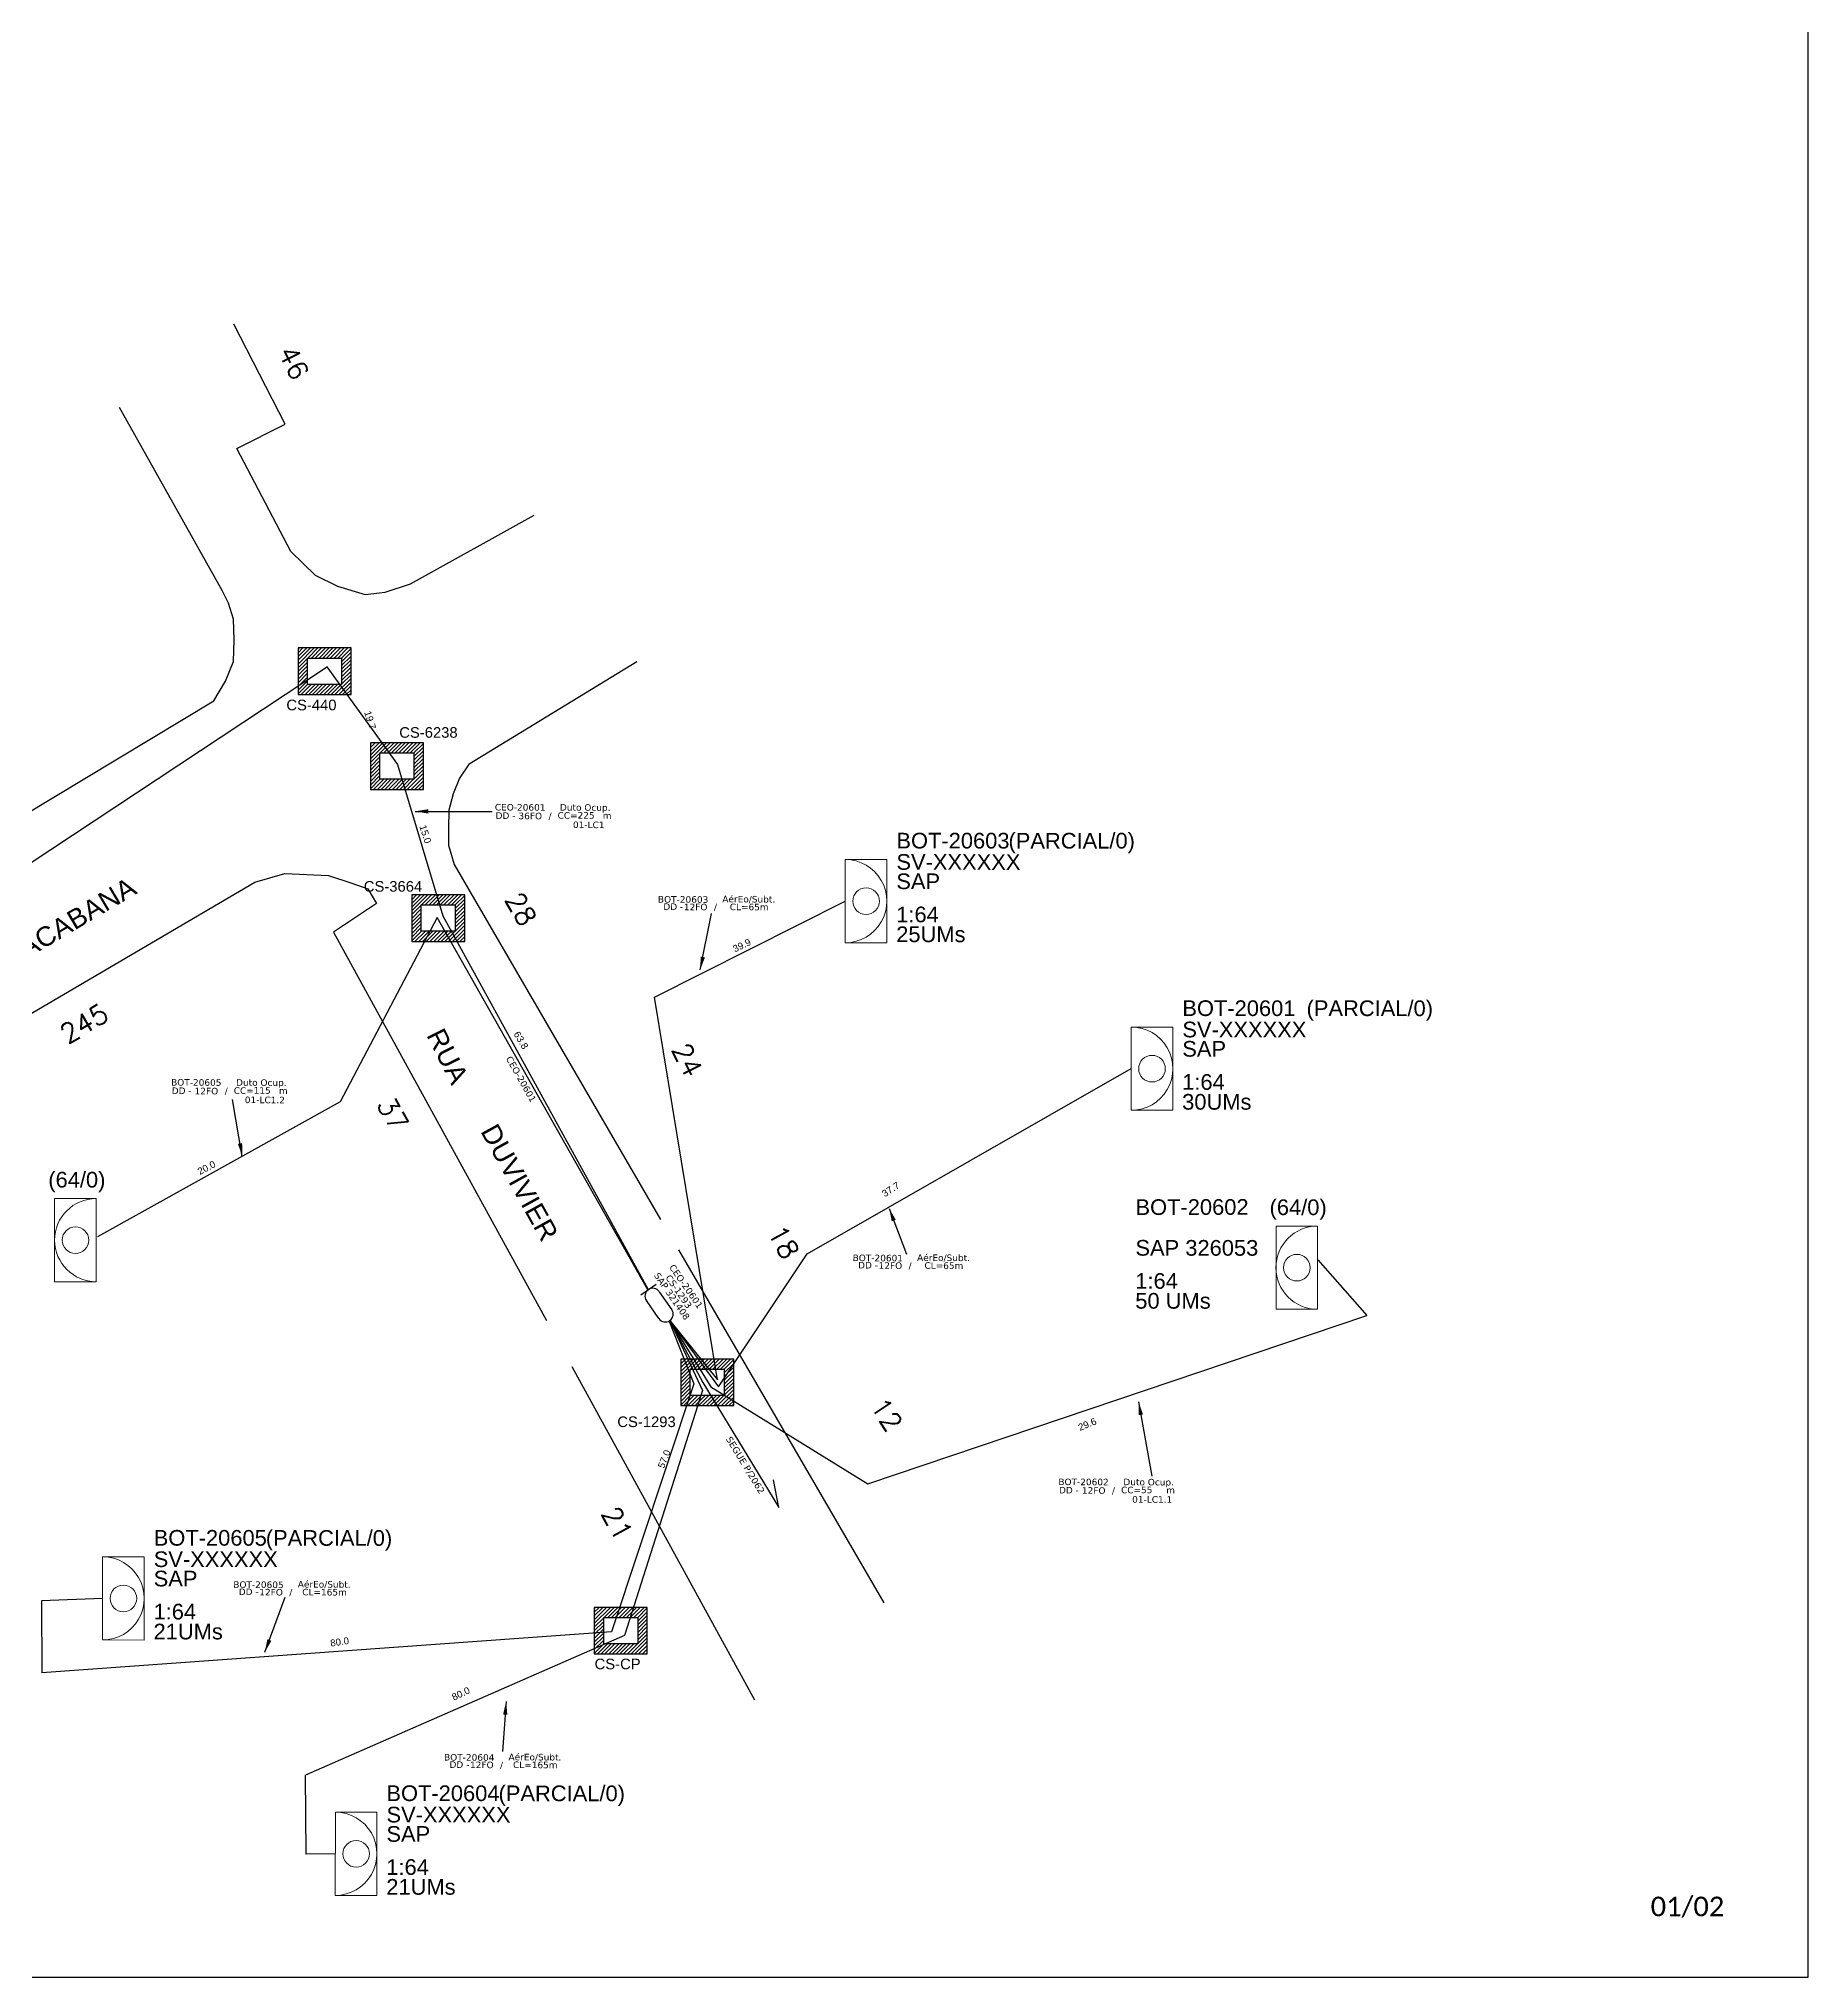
# Model space of a CAD drawing. Header units: metres. Extents: x -1286 to 468, y -500 to 94.
# Drawn here: x -716.2 to -445.1, y -499.8 to -202.8 of the extents above; entities that cross this region are included whole.
import ezdxf
from ezdxf.enums import TextEntityAlignment as Align

# ---------------------------------------------------------------- set-up
doc = ezdxf.new("R2010")
doc.units = ezdxf.units.M
for name, color, linetype in [('10.1-Caixas Subterrâneas', 5, 'Continuous'), ('20.4-CEOS', 1, 'Continuous'), ('20.5-CEO', 1, 'Continuous'), ('CAP a instalar', 1, 'Continuous'), ('FOLHAS', 7, 'Continuous'), ('label_cabos', 7, 'Continuous'), ('Legenda', 1, 'Continuous'), ('MUB', 252, 'Continuous')]:
    doc.layers.add(name, color=color, linetype=linetype)
doc.layers.add("20.0-LEGENDA DOS CDO'S", color=1, linetype='Continuous', lineweight=0)
doc.layers.add('20.1-CDO_INTERIOR', color=1, linetype='Continuous', lineweight=0)
doc.layers.add('EXTRA', color=50, linetype='Continuous', plot=False)
doc.styles.add('ARIAL', font='arial.ttf')
doc.styles.add('ROMANS', font='romans.shx')
doc.styles.add('siredit', font='verdana.ttf')
doc.styles.add('TELEMAR-RJ', font='arial.ttf')
doc.styles.add('WMF-Calibri0', font='calibri.ttf')
doc.linetypes.add('FENCELINE1', pattern='A,0.25,-0.1,[133,ltypeshp.shx,S=0.1,R=0,X=-0.1,Y=0],-0.1,1', length=1.45)
doc.dimstyles.new('CC', dxfattribs={"dimtxt": 0.8, "dimasz": 2, "dimexe": 0.18, "dimexo": 0.0625, "dimgap": 0.09, "dimtad": 0, "dimdec": 0, "dimrnd": 1, "dimzin": 0, "dimdsep": 46, "dimtxsty": 'siredit', "dimblk": 'NONE', "dimcen": 0, "dimse1": 1, "dimse2": 1, "dimsd1": 1, "dimsd2": 1, "dimclrt": 7, "dimadec": 0, "dimazin": 0, "dimtfac": 1, "dimtdec": 0, "dimtofl": 0, "dimtmove": 0, "dimatfit": 3, "dimfxl": 0, "dimtolj": 1, "dimtzin": 0, "dimarcsym": 0})

# ---------------------------------------------------------------- blocks, each defined once
blk = doc.blocks.new('*X71')
at = {"color": 0, "linetype": 'Continuous'}
for p, q in [((-1.25, 0.34099), (-0.49099, 1.1)), ((-1.25, 0.517767), (-0.667767, 1.1)), ((-1.25, 0.694544), (-0.844544, 1.1)), ((-1.25, 0.87132), (-1.02132, 1.1)), ((-1.25, 1.048097), (-1.198097, 1.1)), ((-0.789214, 0.625), (-0.314214, 1.1)), ((-0.612437, 0.625), (-0.137437, 1.1)), ((-0.43566, 0.625), (0.03934, 1.1)), ((-0.258883, 0.625), (0.216117, 1.1)), ((-0.082107, 0.625), (0.392893, 1.1)), ((0.09467, 0.625), (0.56967, 1.1)), ((0.271447, 0.625), (0.746447, 1.1)), ((0.448223, 0.625), (0.923223, 1.1)), ((0.625, 0.625), (1.1, 1.1)), ((0.801777, 0.625), (1.25, 1.073223)), ((-1.25, 0.164214), (-0.8035, 0.610714)), ((-1.25, -0.012563), (-0.8035, 0.433937)), ((-1.25, -0.18934), (-0.8035, 0.25716)), ((-1.25, -0.366117), (-0.8035, 0.080383)), ((0.8035, 0.449947), (1.25, 0.896447)), ((0.8035, 0.27317), (1.25, 0.71967)), ((0.8035, 0.096393), (1.25, 0.542893)), ((0.8035, -0.080383), (1.25, 0.366117)), ((0.8035, -0.25716), (1.25, 0.18934)), ((0.8035, -0.433937), (1.25, 0.012563)), ((-1.25, -0.542893), (-0.8035, -0.096393)), ((-1.25, -0.71967), (-0.8035, -0.27317)), ((-1.25, -0.896447), (-0.8035, -0.449947)), ((-1.25, -1.073223), (-0.801777, -0.625)), ((-1.1, -1.1), (-0.625, -0.625)), ((-0.923223, -1.1), (-0.448223, -0.625)), ((-0.746447, -1.1), (-0.271447, -0.625)), ((-0.56967, -1.1), (-0.09467, -0.625)), ((-0.392893, -1.1), (0.082107, -0.625)), ((-0.216117, -1.1), (0.258883, -0.625)), ((-0.03934, -1.1), (0.43566, -0.625)), ((0.137437, -1.1), (0.612437, -0.625)), ((0.314214, -1.1), (0.789214, -0.625)), ((0.49099, -1.1), (1.25, -0.34099)), ((0.667767, -1.1), (1.25, -0.517767)), ((0.8035, -0.610714), (1.25, -0.164214)), ((0.844544, -1.1), (1.25, -0.694544)), ((1.02132, -1.1), (1.25, -0.87132)), ((1.198097, -1.1), (1.25, -1.048097))]:
    blk.add_line(p, q, dxfattribs=at)
blk = doc.blocks.new('MANHOLE_MQ')
at = {"color": 0, "linetype": 'Continuous'}
for p, q in [((0.00000623, 0.00000569), (-0.00000627, 0.00000569)), ((-0.00000627, 0.00000569), (-0.00000627, -0.00000531)), ((0.00000623, -0.00000531), (0.00000623, 0.00000569)), ((-0.00000404, 0.00000331), (0.00000399, 0.00000331)), ((-0.00000404, -0.00000294), (-0.00000404, 0.00000331)), ((0.00000399, 0.00000331), (0.00000399, -0.00000294)), ((0.00000399, -0.00000294), (-0.00000404, -0.00000294)), ((0.00000399, -0.00000294), (0.00000399, -0.00000294)), ((-0.00000627, -0.00000531), (0.00000623, -0.00000531))]:
    blk.add_line(p, q, dxfattribs=at)
at = {"color": 0, "linetype": 'Continuous', "xscale": 5e-06, "yscale": 5e-06, "zscale": 1e-05}
blk.add_blockref('*X71', (-0.00000002, 0.00000019), dxfattribs=at)
blk = doc.blocks.new('CDOI_CT_DRT')
at = {"layer": '20.1-CDO_INTERIOR', "color": 0, "lineweight": 18}
blk.add_lwpolyline([(2.126, -2.126), (2.128, 2.124), (0.003, 2.125), (0.001, -2.125)], close=True, dxfattribs=at)
blk.add_circle((1.064, -0.001), 0.68, dxfattribs=at)
blk.add_arc((0.002, 0), 2.125, 269.97241, 89.97241, dxfattribs=at)
at = {"layer": "20.0-LEGENDA DOS CDO'S", "color": 0, "style": 'ARIAL'}
for tag, p in [('CDO_N', (2.611, 2.691)), ('SURVEY', (2.613, 1.6)), ('SAP', (2.61, 0.614)), ('1:XX', (2.604, -1.079)), ('UMS', (2.603, -2.093))]:
    blk.add_attdef(tag, p, '', height=0.68, rotation=359.97241, dxfattribs=at)
blk.add_attdef('FIBRAS_UTILIZADAS', text='', height=0.68, rotation=359.97241, dxfattribs=at).set_placement((10.323, 2.687), align=Align.CENTER)
blk = doc.blocks.new('_None')
blk = doc.blocks.new('Inst CB DT OCUP CFOA-SM-DD-S-12')
at = {"layer": 'label_cabos', "color": 0, "style": 'siredit'}
for tag, flags, p in [('ID_ATIVIDADE', 3, (1.31, 2.67)), ('FATOR', 1, (11.56, 2.55))]:
    blk.add_attdef(tag, text='', height=1, rotation=359.69, dxfattribs=dict(at, flags=flags)).set_placement(p, align=Align.MIDDLE_CENTER)
for tag, p in [('TIPO_CABO', (1.11, 0)), ('DESTINO_CABO', (3.13, 1.26)), ('CABO', (4.69, -0.05)), ('/', (7.71, -0.05)), ('LANCE', (10.41, 0.02)), ('TIPO_CABO', (13.11, 1.24)), ('UND', (16.46, 0)), ('FID', (13.65, -1.41))]:
    blk.add_attdef(tag, text='', height=1, rotation=359.69, dxfattribs=at).set_placement(p, align=Align.MIDDLE_CENTER)
blk.add_attdef('QTDE', (11.93, -0.45), '', height=1, rotation=359.69, dxfattribs=at)
blk = doc.blocks.new('LEGENDA DOS CABOS')
at = {"layer": 'EXTRA', "color": 0, "style": 'siredit'}
for tag, p in [('ID', (4.6, 0.97)), ('XX', (9.03, 0.97))]:
    blk.add_attdef(tag, text='', height=0.48, rotation=359.69, dxfattribs=at).set_placement(p, align=Align.MIDDLE_CENTER)
at = {"layer": 'Legenda', "color": 0, "style": 'siredit'}
for tag, p in [('TIPO_CABO', (1.31, 0)), ('CABO', (4.69, -0.05)), ('/', (6.81, -0.05)), ('METROS', (10.03, -0.05))]:
    blk.add_attdef(tag, text='', height=0.8, rotation=359.69, dxfattribs=at).set_placement(p, align=Align.MIDDLE_CENTER)
blk = doc.blocks.new('Inst CB DT OCUP CFOA-SM-DD-S-36')
at = {"layer": 'label_cabos', "color": 0, "style": 'siredit'}
for tag, flags, p in [('ID_ATIVIDADE', 3, (1.31, 2.67)), ('FATOR', 1, (11.56, 2.55))]:
    blk.add_attdef(tag, text='', height=1, rotation=359.69, dxfattribs=dict(at, flags=flags)).set_placement(p, align=Align.MIDDLE_CENTER)
for tag, p in [('TIPO_CABO', (1.11, 0)), ('DESTINO_CABO', (3.13, 1.26)), ('CABO', (4.69, -0.05)), ('/', (7.71, -0.05)), ('LANCE', (10.41, 0.02)), ('TIPO_CABO', (13.11, 1.24)), ('UND', (16.46, 0)), ('FID', (13.65, -1.41))]:
    blk.add_attdef(tag, text='', height=1, rotation=359.69, dxfattribs=at).set_placement(p, align=Align.MIDDLE_CENTER)
blk.add_attdef('QTDE', (11.93, -0.45), '', height=1, rotation=359.69, dxfattribs=at)

msp = doc.modelspace()

# ---------------------------------------------------------------- linework, layer by layer
msp.add_lwpolyline([(-1286.07, -499.81), (-445.07, -499.81), (-445.07, 94.19), (-1286.07, 94.19)], close=True)
at = {"layer": '20.1-CDO_INTERIOR', "color": 7, "lineweight": 18}
for points in [[(-713.74, -393.25), (-713.74, -380.5), (-707.37, -380.49), (-707.36, -393.24)], [(-526.61, -397.47), (-526.61, -384.72), (-520.24, -384.71), (-520.23, -397.46)]]:
    msp.add_lwpolyline(points, close=True, dxfattribs=at)
for centre in [(-710.55, -386.87), (-523.42, -391.09)]:
    msp.add_circle(centre, 2.04, dxfattribs=at)
for centre in [(-707.36, -386.87), (-520.24, -391.09)]:
    msp.add_arc(centre, 6.38, 90.0276, 270.0276, dxfattribs=at)
at = {"layer": '20.5-CEO', "color": 7}
for p, q in [((-621.1, -394.77), (-619.19, -397.53)), ((-621.16, -398.89), (-623.07, -396.13))]:
    msp.add_line(p, q, dxfattribs=at)
msp.add_lwpolyline([(-621.58, -393.65), (-623.95, -395.29)], dxfattribs=at)
for centre, start, end in [((-622.09, -395.45), 34.6924, 214.6924), ((-620.17, -398.21), 214.6924, 34.6924)]:
    msp.add_arc(centre, 1.2, start, end, dxfattribs=at)
at = {"layer": 'CAP a instalar', "color": 7, "linetype": 'FENCELINE1', "ltscale": 5}
for points in [[(-671.92, -299.05), (-733.81, -339.95)], [(-672.03, -299.05), (-661.23, -314.01)], [(-661.23, -314.01), (-654.26, -337.19), (-622.78, -394.42)], [(-619.55, -399.11), (-612.17, -408.29), (-621.85, -349.66), (-592.61, -334.93)], [(-655.11, -337.45), (-670, -365.7), (-707.2, -386.38)], [(-622.84, -394.51), (-655.11, -337.45)], [(-619.55, -399.11), (-612.05, -409.34), (-598.43, -388.95), (-548.8, -360.6)], [(-520.19, -389.87), (-512.7, -398.41)], [(-619.64, -399.21), (-615.82, -408.91), (-628.41, -446.9), (-715.71, -453.16)], [(-619.55, -399.06), (-614.47, -409.89), (-626.43, -447.44), (-675.31, -468.87)], [(-619.55, -399.11), (-613.2, -409.36), (-589.16, -424.22), (-512.7, -398.41)], [(-619.55, -399.11), (-614.43, -408.7), (-602.76, -427.84), (-603.6, -423.6)], [(-706.39, -441.76), (-715.75, -442.12), (-715.71, -453.16)], [(-675.2, -480.93), (-675.31, -468.87)], [(-670.74, -480.89), (-675.2, -480.93)]]:
    msp.add_lwpolyline(points, dxfattribs=at)
at = {"layer": 'MUB', "color": 3}
for points in [[(-677.53, -281.35), (-685.83, -265.57), (-678.41, -261.84), (-686.28, -246.54)], [(-748.42, -339.8), (-689.34, -304.23), (-687.57, -301.21), (-686.34, -298.2), (-686.24, -294.9), (-686.32, -291.75), (-687.12, -289.27), (-688.07, -287.34), (-703.8, -259.29)], [(-677.53, -281.35), (-673.84, -285), (-670.41, -286.67), (-666.14, -287.94), (-663.09, -287.6), (-659.24, -286.31), (-640.28, -275.81)], [(-650.21, -313.89), (-624.52, -298.24)], [(-650.21, -313.89), (-651.7, -316.09), (-652.67, -318.48), (-653.34, -320.98), (-653.42, -323.79), (-653.38, -326.35), (-652.55, -329.31), (-620.89, -383.7)], [(-764.61, -379.86), (-683.09, -332.01), (-678.49, -330.72)], [(-678.49, -330.72), (-671.8, -331.02), (-668.19, -332.19), (-665.77, -333.04), (-664.44, -335.3), (-671.02, -339.67), (-638.39, -399.18)], [(-618.18, -388.36), (-586.69, -442.45)], [(-634.52, -406.23), (-606.5, -457.32)]]:
    msp.add_lwpolyline(points, dxfattribs=at)

# ---------------------------------------------------------------- block references
at = {"color": 0, "lineweight": 0}
ref = msp.add_blockref('Inst CB DT OCUP CFOA-SM-DD-S-36', (-645.56, -321.82), dxfattribs=at)
ref.add_attrib('DESTINO_CABO', 'CEO-20601', dxfattribs={"layer": 'label_cabos', "color": 0, "height": 1, "rotation": 359.69, "style": 'siredit'}).set_placement((-642.42, -320.56), align=Align.MIDDLE_CENTER)
ref.add_attrib('TIPO_CABO', 'Duto Ocup.', dxfattribs={"layer": 'label_cabos', "color": 0, "height": 1, "rotation": 359.69, "style": 'siredit'}).set_placement((-632.45, -320.58), align=Align.MIDDLE_CENTER)
ref.add_attrib('/', '/', dxfattribs={"layer": 'label_cabos', "color": 0, "height": 1, "rotation": 359.69, "style": 'siredit'}).set_placement((-637.84, -321.88), align=Align.MIDDLE_CENTER)
ref.add_attrib('FID', '01-LC1', dxfattribs={"layer": 'label_cabos', "color": 0, "height": 1, "rotation": 359.69, "style": 'siredit'}).set_placement((-631.91, -323.24), align=Align.MIDDLE_CENTER)
ref.add_attrib('LANCE', 'CC=', dxfattribs={"layer": 'label_cabos', "color": 0, "height": 1, "rotation": 359.69, "style": 'siredit'}).set_placement((-635.15, -321.8), align=Align.MIDDLE_CENTER)
ref.add_attrib('UND', 'm', dxfattribs={"layer": 'label_cabos', "color": 0, "height": 1, "rotation": 359.69, "style": 'siredit'}).set_placement((-629.09, -321.82), align=Align.MIDDLE_CENTER)
ref.add_attrib('CABO', '36FO', dxfattribs={"layer": 'label_cabos', "color": 0, "height": 1, "rotation": 359.69, "style": 'siredit'}).set_placement((-640.87, -321.88), align=Align.MIDDLE_CENTER)
ref.add_attrib('TIPO_CABO', 'DD - ', dxfattribs={"layer": 'label_cabos', "color": 0, "height": 1, "rotation": 359.69, "style": 'siredit'}).set_placement((-644.44, -321.83), align=Align.MIDDLE_CENTER)
ref.add_attrib('QTDE', '225', (-633.63, -322.28), dxfattribs={"layer": 'label_cabos', "color": 0, "height": 1, "rotation": 359.69, "style": 'siredit'})
ref = msp.add_blockref('Inst CB DT OCUP CFOA-SM-DD-S-12', (-695.17, -363.98), dxfattribs=at)
ref.add_attrib('DESTINO_CABO', 'BOT-20605', dxfattribs={"layer": 'label_cabos', "color": 0, "height": 1, "rotation": 359.69, "style": 'siredit'}).set_placement((-692.04, -362.71), align=Align.MIDDLE_CENTER)
ref.add_attrib('TIPO_CABO', 'Duto Ocup.', dxfattribs={"layer": 'label_cabos', "color": 0, "height": 1, "rotation": 359.69, "style": 'siredit'}).set_placement((-682.07, -362.73), align=Align.MIDDLE_CENTER)
ref.add_attrib('/', '/', dxfattribs={"layer": 'label_cabos', "color": 0, "height": 1, "rotation": 359.69, "style": 'siredit'}).set_placement((-687.46, -364.03), align=Align.MIDDLE_CENTER)
ref.add_attrib('FID', '01-LC1.2', dxfattribs={"layer": 'label_cabos', "color": 0, "height": 1, "rotation": 359.69, "style": 'siredit'}).set_placement((-681.53, -365.39), align=Align.MIDDLE_CENTER)
ref.add_attrib('LANCE', 'CC=', dxfattribs={"layer": 'label_cabos', "color": 0, "height": 1, "rotation": 359.69, "style": 'siredit'}).set_placement((-684.77, -363.96), align=Align.MIDDLE_CENTER)
ref.add_attrib('UND', 'm', dxfattribs={"layer": 'label_cabos', "color": 0, "height": 1, "rotation": 359.69, "style": 'siredit'}).set_placement((-678.71, -363.98), align=Align.MIDDLE_CENTER)
ref.add_attrib('CABO', '12FO', dxfattribs={"layer": 'label_cabos', "color": 0, "height": 1, "rotation": 359.69, "style": 'siredit'}).set_placement((-690.49, -364.03), align=Align.MIDDLE_CENTER)
ref.add_attrib('TIPO_CABO', 'DD - ', dxfattribs={"layer": 'label_cabos', "color": 0, "height": 1, "rotation": 359.69, "style": 'siredit'}).set_placement((-694.06, -363.98), align=Align.MIDDLE_CENTER)
ref.add_attrib('QTDE', '115', (-683.25, -364.43), dxfattribs={"layer": 'label_cabos', "color": 0, "height": 1, "rotation": 359.69, "style": 'siredit'})
ref = msp.add_blockref('Inst CB DT OCUP CFOA-SM-DD-S-12', (-559.23, -425.18), dxfattribs=at)
ref.add_attrib('DESTINO_CABO', 'BOT-20602', dxfattribs={"layer": 'label_cabos', "color": 0, "height": 1, "rotation": 359.69, "style": 'siredit'}).set_placement((-556.1, -423.92), align=Align.MIDDLE_CENTER)
ref.add_attrib('TIPO_CABO', 'Duto Ocup.', dxfattribs={"layer": 'label_cabos', "color": 0, "height": 1, "rotation": 359.69, "style": 'siredit'}).set_placement((-546.12, -423.94), align=Align.MIDDLE_CENTER)
ref.add_attrib('/', '/', dxfattribs={"layer": 'label_cabos', "color": 0, "height": 1, "rotation": 359.69, "style": 'siredit'}).set_placement((-551.51, -425.23), align=Align.MIDDLE_CENTER)
ref.add_attrib('FID', '01-LC1.1', dxfattribs={"layer": 'label_cabos', "color": 0, "height": 1, "rotation": 359.69, "style": 'siredit'}).set_placement((-545.58, -426.6), align=Align.MIDDLE_CENTER)
ref.add_attrib('LANCE', 'CC=', dxfattribs={"layer": 'label_cabos', "color": 0, "height": 1, "rotation": 359.69, "style": 'siredit'}).set_placement((-548.82, -425.16), align=Align.MIDDLE_CENTER)
ref.add_attrib('UND', 'm', dxfattribs={"layer": 'label_cabos', "color": 0, "height": 1, "rotation": 359.69, "style": 'siredit'}).set_placement((-542.76, -425.18), align=Align.MIDDLE_CENTER)
ref.add_attrib('CABO', '12FO', dxfattribs={"layer": 'label_cabos', "color": 0, "height": 1, "rotation": 359.69, "style": 'siredit'}).set_placement((-554.54, -425.23), align=Align.MIDDLE_CENTER)
ref.add_attrib('TIPO_CABO', 'DD - ', dxfattribs={"layer": 'label_cabos', "color": 0, "height": 1, "rotation": 359.69, "style": 'siredit'}).set_placement((-558.12, -425.19), align=Align.MIDDLE_CENTER)
ref.add_attrib('QTDE', '55', (-547.3, -425.64), dxfattribs={"layer": 'label_cabos', "color": 0, "height": 1, "rotation": 359.69, "style": 'siredit'})
at = {"layer": '10.1-Caixas Subterrâneas', "color": 30, "xscale": 648529.1601430288, "yscale": 648529.1601430288, "zscale": 648529.1601430288, "rotation": 180.0000000000633}
for p in [(-672.4, -299.59), (-661.31, -314.12), (-654.98, -337.41), (-613.77, -408.54), (-627.02, -446.58)]:
    msp.add_blockref('MANHOLE_MQ', p, dxfattribs=at)
at = {"layer": '20.1-CDO_INTERIOR', "color": 7}
ref = msp.add_blockref('CDOI_CT_DRT', (-592.61, -334.93), dxfattribs=dict(at, xscale=3, yscale=3, zscale=3))
ref.add_attrib('CDO_N', 'BOT-20603', (-584.77, -326.86), dxfattribs={"layer": "20.0-LEGENDA DOS CDO'S", "color": 8, "height": 2.4, "rotation": 359.9724, "style": 'ARIAL'})
ref.add_attrib('FIBRAS_UTILIZADAS', '        (PARCIAL/0)', dxfattribs={"layer": "20.0-LEGENDA DOS CDO'S", "color": 8, "height": 2.4, "rotation": 359.9724, "style": 'ARIAL'}).set_placement((-561.64, -326.87), align=Align.CENTER)
ref.add_attrib('SURVEY', 'SV-XXXXXX', (-584.77, -330.13), dxfattribs={"layer": "20.0-LEGENDA DOS CDO'S", "color": 8, "height": 2.4, "rotation": 359.9724, "style": 'ARIAL'})
ref.add_attrib('SAP', 'SAP', (-584.78, -333.09), dxfattribs={"layer": "20.0-LEGENDA DOS CDO'S", "color": 8, "height": 2.4, "rotation": 359.9724, "style": 'ARIAL'})
ref.add_attrib('1:XX', '1:64', (-584.8, -338.17), dxfattribs={"layer": "20.0-LEGENDA DOS CDO'S", "color": 8, "height": 2.4, "rotation": 359.9724, "style": 'ARIAL'})
ref.add_attrib('UMS', '25UMs', (-584.8, -341.21), dxfattribs={"layer": "20.0-LEGENDA DOS CDO'S", "color": 8, "height": 2.4, "rotation": 359.9724, "style": 'ARIAL'})
ref = msp.add_blockref('CDOI_CT_DRT', (-548.8, -360.6), dxfattribs=dict(at, xscale=3, yscale=3, zscale=3))
ref.add_attrib('CDO_N', 'BOT-20601', (-540.96, -352.53), dxfattribs={"layer": "20.0-LEGENDA DOS CDO'S", "color": 8, "height": 2.4, "rotation": 359.9724, "style": 'ARIAL'})
ref.add_attrib('FIBRAS_UTILIZADAS', '            (PARCIAL/0)', dxfattribs={"layer": "20.0-LEGENDA DOS CDO'S", "color": 8, "height": 2.4, "rotation": 359.9724, "style": 'ARIAL'}).set_placement((-517.83, -352.54), align=Align.CENTER)
ref.add_attrib('SURVEY', 'SV-XXXXXX', (-540.96, -355.8), dxfattribs={"layer": "20.0-LEGENDA DOS CDO'S", "color": 8, "height": 2.4, "rotation": 359.9724, "style": 'ARIAL'})
ref.add_attrib('SAP', 'SAP', (-540.97, -358.76), dxfattribs={"layer": "20.0-LEGENDA DOS CDO'S", "color": 8, "height": 2.4, "rotation": 359.9724, "style": 'ARIAL'})
ref.add_attrib('1:XX', '1:64', (-540.99, -363.84), dxfattribs={"layer": "20.0-LEGENDA DOS CDO'S", "color": 8, "height": 2.4, "rotation": 359.9724, "style": 'ARIAL'})
ref.add_attrib('UMS', '30UMs', (-540.99, -366.88), dxfattribs={"layer": "20.0-LEGENDA DOS CDO'S", "color": 8, "height": 2.4, "rotation": 359.9724, "style": 'ARIAL'})
ref = msp.add_blockref('CDOI_CT_DRT', (-706.4, -441.76), dxfattribs=dict(at, xscale=3, yscale=3, zscale=3))
ref.add_attrib('CDO_N', 'BOT-20605', (-698.56, -433.68), dxfattribs={"layer": "20.0-LEGENDA DOS CDO'S", "color": 8, "height": 2.4, "rotation": 359.9724, "style": 'ARIAL'})
ref.add_attrib('FIBRAS_UTILIZADAS', '        (PARCIAL/0)', dxfattribs={"layer": "20.0-LEGENDA DOS CDO'S", "color": 8, "height": 2.4, "rotation": 359.9724, "style": 'ARIAL'}).set_placement((-675.43, -433.7), align=Align.CENTER)
ref.add_attrib('SURVEY', 'SV-XXXXXX', (-698.56, -436.96), dxfattribs={"layer": "20.0-LEGENDA DOS CDO'S", "color": 8, "height": 2.4, "rotation": 359.9724, "style": 'ARIAL'})
ref.add_attrib('SAP', 'SAP', (-698.57, -439.92), dxfattribs={"layer": "20.0-LEGENDA DOS CDO'S", "color": 8, "height": 2.4, "rotation": 359.9724, "style": 'ARIAL'})
ref.add_attrib('1:XX', '1:64', (-698.59, -444.99), dxfattribs={"layer": "20.0-LEGENDA DOS CDO'S", "color": 8, "height": 2.4, "rotation": 359.9724, "style": 'ARIAL'})
ref.add_attrib('UMS', '21UMs', (-698.59, -448.04), dxfattribs={"layer": "20.0-LEGENDA DOS CDO'S", "color": 8, "height": 2.4, "rotation": 359.9724, "style": 'ARIAL'})
ref = msp.add_blockref('CDOI_CT_DRT', (-670.74, -480.89), dxfattribs=dict(at, xscale=3, yscale=3, zscale=3))
ref.add_attrib('CDO_N', 'BOT-20604', (-662.91, -472.81), dxfattribs={"layer": "20.0-LEGENDA DOS CDO'S", "color": 8, "height": 2.4, "rotation": 359.9724, "style": 'ARIAL'})
ref.add_attrib('FIBRAS_UTILIZADAS', '        (PARCIAL/0)', dxfattribs={"layer": "20.0-LEGENDA DOS CDO'S", "color": 8, "height": 2.4, "rotation": 359.9724, "style": 'ARIAL'}).set_placement((-639.77, -472.83), align=Align.CENTER)
ref.add_attrib('SURVEY', 'SV-XXXXXX', (-662.9, -476.09), dxfattribs={"layer": "20.0-LEGENDA DOS CDO'S", "color": 8, "height": 2.4, "rotation": 359.9724, "style": 'ARIAL'})
ref.add_attrib('SAP', 'SAP', (-662.91, -479.05), dxfattribs={"layer": "20.0-LEGENDA DOS CDO'S", "color": 8, "height": 2.4, "rotation": 359.9724, "style": 'ARIAL'})
ref.add_attrib('1:XX', '1:64', (-662.93, -484.12), dxfattribs={"layer": "20.0-LEGENDA DOS CDO'S", "color": 8, "height": 2.4, "rotation": 359.9724, "style": 'ARIAL'})
ref.add_attrib('UMS', '21UMs', (-662.93, -487.16), dxfattribs={"layer": "20.0-LEGENDA DOS CDO'S", "color": 8, "height": 2.4, "rotation": 359.9724, "style": 'ARIAL'})
at = {"layer": 'label_cabos', "color": 0, "lineweight": 0}
ref = msp.add_blockref('LEGENDA DOS CABOS', (-621.69, -336.3), dxfattribs=at)
ref.add_attrib('ID', 'BOT-20603', dxfattribs={"color": 0, "height": 1, "rotation": 359.69, "style": 'siredit'}).set_placement((-617.45, -334.67), align=Align.MIDDLE_CENTER)
ref.add_attrib('CABO', '12FO', dxfattribs={"color": 0, "height": 1, "rotation": 359.69, "style": 'siredit'}).set_placement((-615.53, -335.83), align=Align.MIDDLE_CENTER)
ref.add_attrib('METROS', 'CL=65m', dxfattribs={"color": 0, "height": 1, "rotation": 359.69, "style": 'siredit'}).set_placement((-607.33, -335.83), align=Align.MIDDLE_CENTER)
ref.add_attrib('XX', 'AérEo/Subt.', dxfattribs={"color": 0, "height": 1, "rotation": 359.69, "style": 'siredit'}).set_placement((-607.39, -334.63), align=Align.MIDDLE_CENTER)
ref.add_attrib('/', '/', dxfattribs={"color": 0, "height": 1, "rotation": 359.69, "style": 'siredit'}).set_placement((-612.5, -335.83), align=Align.MIDDLE_CENTER)
ref.add_attrib('TIPO_CABO', 'DD -', dxfattribs={"color": 0, "height": 1, "rotation": 359.69, "style": 'siredit'}).set_placement((-618.95, -335.78), align=Align.MIDDLE_CENTER)
ref = msp.add_blockref('LEGENDA DOS CABOS', (-591.86, -391.24), dxfattribs=at)
ref.add_attrib('ID', 'BOT-20601', dxfattribs={"color": 0, "height": 1, "rotation": 359.69, "style": 'siredit'}).set_placement((-587.62, -389.61), align=Align.MIDDLE_CENTER)
ref.add_attrib('CABO', '12FO', dxfattribs={"color": 0, "height": 1, "rotation": 359.69, "style": 'siredit'}).set_placement((-585.69, -390.77), align=Align.MIDDLE_CENTER)
ref.add_attrib('METROS', 'CL=65m', dxfattribs={"color": 0, "height": 1, "rotation": 359.69, "style": 'siredit'}).set_placement((-577.5, -390.77), align=Align.MIDDLE_CENTER)
ref.add_attrib('XX', 'AérEo/Subt.', dxfattribs={"color": 0, "height": 1, "rotation": 359.69, "style": 'siredit'}).set_placement((-577.55, -389.57), align=Align.MIDDLE_CENTER)
ref.add_attrib('/', '/', dxfattribs={"color": 0, "height": 1, "rotation": 359.69, "style": 'siredit'}).set_placement((-582.67, -390.77), align=Align.MIDDLE_CENTER)
ref.add_attrib('TIPO_CABO', 'DD -', dxfattribs={"color": 0, "height": 1, "rotation": 359.69, "style": 'siredit'}).set_placement((-589.12, -390.72), align=Align.MIDDLE_CENTER)
ref = msp.add_blockref('LEGENDA DOS CABOS', (-686.75, -441.28), dxfattribs=at)
ref.add_attrib('ID', 'BOT-20605', dxfattribs={"color": 0, "height": 1, "rotation": 359.69, "style": 'siredit'}).set_placement((-682.51, -439.66), align=Align.MIDDLE_CENTER)
ref.add_attrib('CABO', '12FO', dxfattribs={"color": 0, "height": 1, "rotation": 359.69, "style": 'siredit'}).set_placement((-680.58, -440.81), align=Align.MIDDLE_CENTER)
ref.add_attrib('METROS', 'CL=165m', dxfattribs={"color": 0, "height": 1, "rotation": 359.69, "style": 'siredit'}).set_placement((-672.39, -440.81), align=Align.MIDDLE_CENTER)
ref.add_attrib('XX', 'AérEo/Subt.', dxfattribs={"color": 0, "height": 1, "rotation": 359.69, "style": 'siredit'}).set_placement((-672.44, -439.61), align=Align.MIDDLE_CENTER)
ref.add_attrib('/', '/', dxfattribs={"color": 0, "height": 1, "rotation": 359.69, "style": 'siredit'}).set_placement((-677.55, -440.81), align=Align.MIDDLE_CENTER)
ref.add_attrib('TIPO_CABO', 'DD -', dxfattribs={"color": 0, "height": 1, "rotation": 359.69, "style": 'siredit'}).set_placement((-684.01, -440.76), align=Align.MIDDLE_CENTER)
ref = msp.add_blockref('LEGENDA DOS CABOS', (-654.46, -467.75), dxfattribs=at)
ref.add_attrib('ID', 'BOT-20604', dxfattribs={"color": 0, "height": 1, "rotation": 359.69, "style": 'siredit'}).set_placement((-650.22, -466.12), align=Align.MIDDLE_CENTER)
ref.add_attrib('CABO', '12FO', dxfattribs={"color": 0, "height": 1, "rotation": 359.69, "style": 'siredit'}).set_placement((-648.29, -467.27), align=Align.MIDDLE_CENTER)
ref.add_attrib('METROS', 'CL=165m', dxfattribs={"color": 0, "height": 1, "rotation": 359.69, "style": 'siredit'}).set_placement((-640.1, -467.27), align=Align.MIDDLE_CENTER)
ref.add_attrib('XX', 'AérEo/Subt.', dxfattribs={"color": 0, "height": 1, "rotation": 359.69, "style": 'siredit'}).set_placement((-640.15, -466.08), align=Align.MIDDLE_CENTER)
ref.add_attrib('/', '/', dxfattribs={"color": 0, "height": 1, "rotation": 359.69, "style": 'siredit'}).set_placement((-645.27, -467.27), align=Align.MIDDLE_CENTER)
ref.add_attrib('TIPO_CABO', 'DD -', dxfattribs={"color": 0, "height": 1, "rotation": 359.69, "style": 'siredit'}).set_placement((-651.72, -467.23), align=Align.MIDDLE_CENTER)

# ---------------------------------------------------------------- texts
at = {"style": 'WMF-Calibri0'}
msp.add_text('01/02', height=3, dxfattribs=at).set_placement((-469.21, -490.46))
at = {"layer": '10.1-Caixas Subterrâneas', "color": 30, "style": 'ARIAL'}
for s, p in [('CS-440', (-678.24, -305.69)), ('CS-6238', (-660.94, -309.9)), ('CS-3664', (-666.37, -333.48)), ('CS-1293', (-627.53, -415.51)), ('CS-CP', (-631.01, -452.62))]:
    msp.add_text(s, height=1.622, dxfattribs=at).set_placement(p)
at = {"layer": "20.0-LEGENDA DOS CDO'S", "color": 7, "style": 'ARIAL'}
for p in [(-710.34, -378.81), (-523.22, -383.03)]:
    msp.add_text('(64/0)', height=2.4, rotation=359.9724, dxfattribs=at).set_placement(p, align=Align.CENTER)
for s, rotation, p in [('BOT-20602', 0.118, (-548.14, -383.02)), ('SAP 326053', 359.9724, (-548.15, -389.25)), ('1:64', 359.9724, (-548.17, -394.32)), ('50 UMs', 359.9724, (-548.17, -397.37))]:
    msp.add_text(s, height=2.4, rotation=rotation, dxfattribs=at).set_placement(p)
at = {"layer": '20.4-CEOS', "color": 7, "style": 'siredit'}
for s, height, rotation, p in [('CEO-20601', 1.01, 299.4889, (-642.27, -362.2)), ('SEGUE P/2062', 1.0097, 301.3909, (-607.9, -421.34))]:
    msp.add_text(s, height=height, rotation=rotation, dxfattribs=at).set_placement(p, align=Align.MIDDLE_CENTER)
msp.add_text('CEO-20601', height=1.01, rotation=304.6924, dxfattribs=at).set_placement((-616.58, -393.67), align=Align.TOP_CENTER)
at = {"layer": '20.5-CEO', "color": 7, "style": 'siredit'}
for s, p in [('SAP 321408', (-618.74, -395.18)), ('CS-1293', (-617.7, -394.46))]:
    msp.add_text(s, height=1.014, rotation=304.6924, dxfattribs=at).set_placement(p, align=Align.TOP_CENTER)
at = {"layer": 'FOLHAS', "color": 2, "style": 'TELEMAR-RJ'}
for s, rotation, p in [('19.7', 287.7671, (-665.39, -307.19)), ('15.0', 287.7671, (-656.93, -324.67)), ('39.9', 25.2737, (-608.45, -341.71)), ('63.8', 300.8064, (-642.28, -356.24)), ('20.0', 27.5614, (-690.47, -375.77)), ('37.7', 32.9863, (-585.64, -379.1)), ('29.6', 22.0305, (-555.52, -415.08)), ('57.0', 67.8272, (-620.35, -420.41)), ('80.0', 8.5945, (-670.08, -448.42)), ('80.0', 25.2737, (-651.51, -456.35))]:
    msp.add_text(s, height=1.055, rotation=rotation, dxfattribs=at).set_placement(p, align=Align.MIDDLE)
at = {"layer": 'MUB', "color": 3, "style": 'ROMANS'}
for s, rotation, p in [('46', 297.2282, (-677.11, -252.44)), ('28', 300.2037, (-642.27, -336.13)), ('245', 30.411, (-709.22, -353.68)), ('24', 296.7113, (-616.81, -359.25)), ('37', 298.742, (-661.94, -367.57)), ('18', 299.0034, (-602.04, -387.17)), ('12', 302.8265, (-586.28, -413.58)), ('21', 298.742, (-627.56, -430.26))]:
    msp.add_text(s, height=2.976, rotation=rotation, dxfattribs=at).set_placement(p, align=Align.MIDDLE_CENTER)
at = {"layer": 'MUB', "color": 5, "style": 'ARIAL'}
for s, height, rotation, p in [('AV. NS DE COPACABANA', 2.9764, 30.5573, (-744.52, -359.41)), ('RUA', 2.976, 296.7113, (-656.83, -355.45)), ('DUVIVIER', 2.976, 299.0034, (-648.56, -370.18))]:
    msp.add_text(s, height=height, rotation=rotation, dxfattribs=at).set_placement(p)

# ---------------------------------------------------------------- leaders
at = {"layer": 'label_cabos'}
for points in [[(-658.51, -321.18), (-646.73, -321.18)], [(-614.83, -345.45), (-613.08, -336.84)], [(-685, -374.04), (-686.48, -365.33)], [(-585.88, -382), (-583.25, -389.04)], [(-547.66, -411.66), (-545.64, -423.06)], [(-681.54, -450.02), (-678.41, -441.58)], [(-644.56, -457.57), (-645.13, -465.23)]]:
    msp.add_leader(points, dimstyle='CC', override={"dimgap": 0.09, "dimtad": 0}, dxfattribs=at)

doc.saveas('drawing.dxf')
